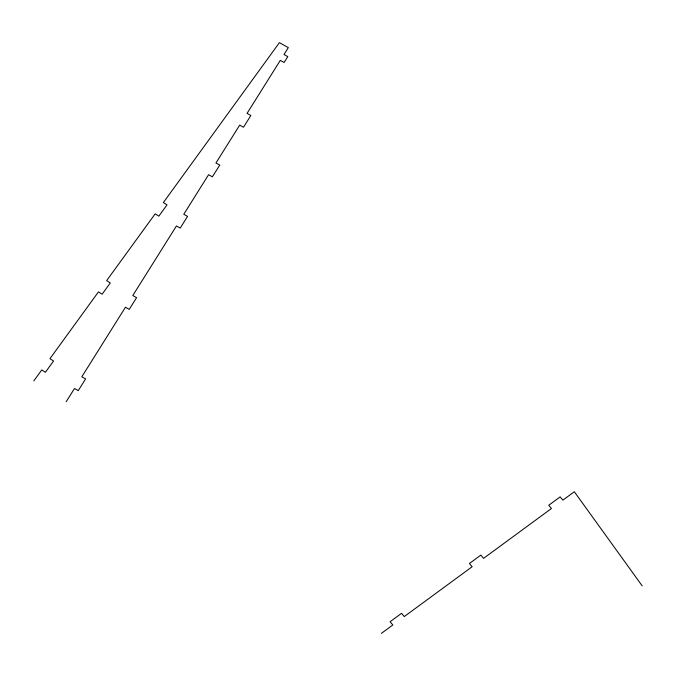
<?xml version="1.0" encoding="UTF-8"?>
<svg xmlns="http://www.w3.org/2000/svg" width="676" height="676" viewBox="0 0 676 676"><rect width="100%" height="100%" fill="white"/><g stroke="black" fill="none" stroke-linecap="round" stroke-linejoin="round"><path stroke-width="1.01" d="M66.18 401.73L74.478 388.506L78.264 390.618L85.615 378.906L81.821 376.785L125.449 307.242L129.243 309.355L136.586 297.643L132.8 295.53L176.428 225.978L180.213 228.099L187.565 216.379L183.779 214.267L208.588 174.712L212.374 176.825L219.742 165.088L215.948 162.975L239.701 125.119L243.487 127.232L250.855 115.495L247.061 113.374L280.312 60.375L284.097 62.488L287.782 56.615L283.996 54.502L288.314 47.616L279.408 42.647L163.364 202.563L167.006 204.904L158.826 216.159L155.193 213.819L106.647 280.625L110.289 282.965L102.11 294.221L98.476 291.88L49.94 358.686L53.573 361.026L45.393 372.273L41.76 369.933L33.8 380.892M381.408 633.353L392.84 624.962L390.111 621.717L401.544 613.326L404.273 616.571L472.144 566.741L469.414 563.497L480.847 555.106L483.577 558.351L551.447 508.521L548.718 505.276L560.15 496.885L562.88 500.13L574.313 491.731L642.2 585.906"/></g></svg>
